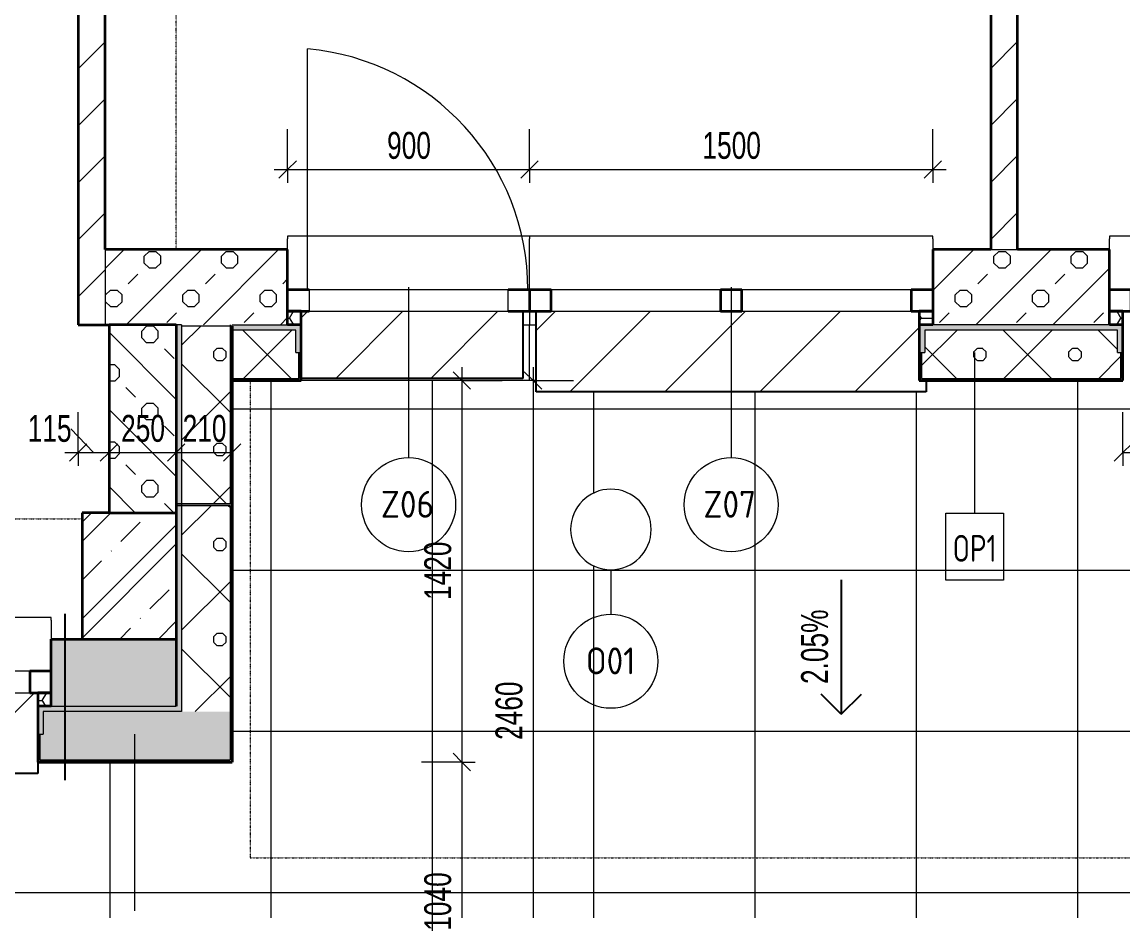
# Model space of a CAD drawing. Header units: millimetres. Extents: x -2854 to 232784, y -45352 to 20466.
# Drawn here: x 34620 to 38716, y -29825 to -26516 of the extents above; entities that cross this region are included whole.
import ezdxf

# ---------------------------------------------------------------- set-up
doc = ezdxf.new("R2010")
doc.units = ezdxf.units.MM
doc.linetypes.add('Dash dot dot', pattern=[5, 2, -1, 0, -1, 0, -1])
for name, color, linetype, lineweight in [('A-ANNO-DIMS', 211, 'Continuous', 9), ('A-ANNO-DIMS-50', 211, 'Continuous', 9), ('A-DETL', 90, 'Continuous', 13), ('A-GENM', 13, 'Continuous', 13), ('A-GLAZ', 151, 'Continuous', 13), ('A-GLAZ-IDEN', 152, 'Continuous', 9), ('A-ROOF-PATT', 132, 'Continuous', 13), ('A-WALL', 113, 'Continuous', 13), ('A-WALL-IDEN', 211, 'Continuous', 9), ('E-LITE-EQPM', 33, 'Continuous', 13), ('E-LITE-EQPM-IDEN', 33, 'Continuous', 9), ('G-ANNO-DIMS', 111, 'Continuous', 9), ('Q-SPCQ', 91, 'Continuous', 13)]:
    doc.layers.add(name, color=color, linetype=linetype, lineweight=lineweight)
doc.layers.add('A-WALL-PATT', color=111, linetype='Continuous')
doc.styles.add('Arial_1', font='arial.ttf', dxfattribs={"width": 0.7, "height": 100})
doc.styles.add('ISOCPEUR', font='isocpeur.ttf', dxfattribs={"width": 0.9, "height": 100})
doc.styles.add('ISOCPEUR_2', font='isocpeur.ttf', dxfattribs={"width": 0.75, "height": 100})
doc.dimstyles.new('Vnitřní_-_průhledné', dxfattribs={"dimscale": 304.8, "dimtxt": 102.02594, "dimasz": 0.213255, "dimexe": 0.164042, "dimexo": 0.0625, "dimgap": 0.032808, "dimtad": 1, "dimdec": 0, "dimrnd": 5, "dimzin": 0, "dimdsep": 46, "dimtxsty": 'Arial_1', "dimblk1": 'OBLIQUE', "dimblk2": 'OBLIQUE', "dimsah": 1, "dimcen": 0.09, "dimdle": 0.164042, "dimazin": 0, "dimtfac": 1, "dimtdec": 4, "dimtix": 1, "dimtmove": 0, "dimatfit": 3, "dimfxl": 0.492126, "dimfxlon": 1, "dimtvp": 1, "dimtolj": 1, "dimtzin": 0, "dimarcsym": 2})
doc.dimstyles.new('Vnitřní_-_průhledné_1', dxfattribs={"dimscale": 304.8, "dimtxt": 102.02594, "dimasz": 0.213255, "dimexe": 0.164042, "dimexo": 0.0625, "dimgap": 0.032808, "dimtad": 1, "dimdec": 0, "dimrnd": 5, "dimzin": 0, "dimdsep": 46, "dimtxsty": 'Arial_1', "dimblk1": 'OBLIQUE', "dimblk2": 'OBLIQUE', "dimsah": 1, "dimcen": 0.09, "dimdle": 0.164042, "dimazin": 0, "dimtfac": 1, "dimtdec": 4, "dimtix": 1, "dimtmove": 1, "dimatfit": 3, "dimfxl": 0.492126, "dimfxlon": 1, "dimtvp": 1, "dimtolj": 1, "dimtzin": 0, "dimarcsym": 2})
pattern_1 = [(45, (0, 0), (-106.066, 106.066), [])]
pattern_2 = [(45, (0, 0), (0, 353.552), []), (315, (0, 0), (353.552, 0), []), (270, (153.68, 9.56), (176.771, -176.771), [19.139, -334.416]), (270, (199.87, 9.56), (176.771, -176.771), [19.139, -334.416]), (0, (166.57, 23.1), (176.771, 176.771), [19.139, -334.416]), (0, (166.57, -23.1), (176.771, 176.771), [19.139, -334.416]), (45, (153.68, 9.56), (0, 353.552), [19.139, -230.861]), (45, (186.35, -23.1), (0, 353.552), [19.139, -230.861]), (315, (186.35, 23.1), (353.552, 0), [19.139, -230.861]), (315, (153.68, -9.56), (353.552, 0), [19.139, -230.861])]

# ---------------------------------------------------------------- blocks, each defined once
blk = doc.blocks.new('OKNO_2k_nadsvetlik - OKNO_2k_nadsvetlik 2000 x 1850-1972508-2NP_NÁVRH A')
at = {"layer": 'A-GLAZ'}
h = blk.add_hatch(dxfattribs=at)
h.set_pattern_fill('FP_14', color=256, style=0, pattern_type=2)
h.set_pattern_definition([(180, (39665.56, -27502.503), (-75, -43.3), [50, -100]), (240, (39615.56, -27502.503), (-0.0011, -86.601905), [50, -100]), (120, (39615.56, -27502.503), (-74.9989, 43.301905), [50, -100])])
h.paths.add_polyline_path([(-970, 140), (-1000, 140), (-1000, 90), (-950, 90), (-950, 140), (-951, 140)])
h.paths.add_polyline_path([(970, 140), (950, 140), (950, 90), (1000, 90), (1000, 140), (999, 140)])
at = {"layer": 'A-GLAZ', "lineweight": 35}
for p, q in [((-950, 90), (-950, 140)), ((950, 140), (950, 90)), ((-1000, 90), (-950, 90)), ((-920, 90), (-1000, 90)), ((-920, 10), (-920, 90)), ((40, 90), (-40, 90)), ((-40, 90), (-40, 10)), ((40, 10), (40, 90)), ((1000, 90), (920, 90)), ((920, 90), (920, 10)), ((950, 90), (1000, 90)), ((-1000, 10), (-920, 10)), ((-40, 10), (40, 10)), ((920, 10), (1000, 10))]:
    blk.add_line(p, q, dxfattribs=at)
at = {"layer": 'A-GLAZ'}
for p, q in [((-40, 90), (-920, 90)), ((920, 90), (40, 90)), ((-920, 10), (-40, 10)), ((40, 10), (920, 10))]:
    blk.add_line(p, q, dxfattribs=at)
blk = doc.blocks.new('parapet s nosem_vnitní - parapet s nosem_vnitní-568559-2NP_NÁVRH A')
at = {"layer": 'A-GENM'}
for p, q in [((-1000, -190), (-1000, -150)), ((1000, -150), (1000, -190)), ((-1000, -190), (-1000, -200)), ((-1000, -200), (1000, -200)), ((1000, -200), (1000, -190))]:
    blk.add_line(p, q, dxfattribs=at)
blk = doc.blocks.new('OKNO_2k_nadsvetlik - OKNO_2k_nadsvetlik 2400 x 1850-V1-2NP_NÁVRH A')
at = {"layer": 'A-GLAZ'}
h = blk.add_hatch(dxfattribs=at)
h.set_pattern_fill('FP_18', color=256, style=0, pattern_type=2)
h.set_pattern_definition([(180, (33528.153, -28937.503), (-75, -43.3), [50, -100]), (240, (33478.153, -28937.503), (-0.0011, -86.601905), [50, -100]), (120, (33478.153, -28937.503), (-74.9989, 43.301905), [50, -100])])
h.paths.add_polyline_path([(1200, 125), (1150, 125), (1150, 75), (1200, 75), (1200, 110)])
h.paths.add_polyline_path([(-1150, 125), (-1200, 125), (-1200, 75), (-1150, 75), (-1150, 110)])
at = {"layer": 'A-GLAZ', "lineweight": 35}
for p, q in [((-1150, 75), (-1150, 125)), ((1150, 125), (1150, 75)), ((-1200, 75), (-1150, 75)), ((-1120, 75), (-1200, 75)), ((-1120, -5), (-1120, 75)), ((40, 75), (-40, 75)), ((-40, 75), (-40, -5)), ((40, -5), (40, 75)), ((1200, 75), (1120, 75)), ((1120, 75), (1120, -5)), ((1150, 75), (1200, 75)), ((-1200, -5), (-1120, -5)), ((-40, -5), (40, -5)), ((1120, -5), (1200, -5))]:
    blk.add_line(p, q, dxfattribs=at)
at = {"layer": 'A-GLAZ'}
for p, q in [((-40, 75), (-1120, 75)), ((1120, 75), (40, 75)), ((-1120, -5), (-40, -5)), ((40, -5), (1120, -5))]:
    blk.add_line(p, q, dxfattribs=at)
blk = doc.blocks.new('parapet s nosem_vnitní - parapet s nosem_vnitní-1280305-2NP_NÁVRH A')
at = {"layer": 'A-GENM'}
for p, q in [((-1200, -190), (-1200, -120)), ((1200, -120), (1200, -190)), ((-1200, -190), (-1200, -200)), ((-1200, -200), (1200, -200)), ((1200, -200), (1200, -190))]:
    blk.add_line(p, q, dxfattribs=at)
blk = doc.blocks.new('parapet_ext - parapet_ext-V2-2NP_NÁVRH A')
at = {"layer": 'Q-SPCQ'}
h = blk.add_hatch(dxfattribs=at)
h.set_pattern_fill('FP_19', color=11, style=0, pattern_type=2)
h.set_pattern_definition([(225, (33528.15, -29012.5), (176.7767, -176.7767), [])])
h.paths.add_polyline_path([(-1150, 300), (-1150, 0), (1150, 0), (1150, 300), (-974.7, 300)])
at = {"layer": 'Q-SPCQ', "color": 21, "lineweight": 25}
for p, q in [((-1150, 258), (-1150, 300)), ((-1150, 300), (1150, 300)), ((1150, 300), (1150, 258))]:
    blk.add_line(p, q, dxfattribs=at)
blk = doc.blocks.new('Rodina6 - Rodina6-1232768-2NP_NÁVRH A')
at = {"layer": 'E-LITE-EQPM', "color": 11}
for start, end in [(360, 180), (180, 360)]:
    blk.add_arc((0, 0), 150, start, end, dxfattribs=at)
blk = doc.blocks.new('OKNO_1k_nadsvetlik - OKNO_1k_nadsvetlik_900 x 2500-2254183-2NP_NÁVRH A')
at = {"layer": 'A-GLAZ'}
h = blk.add_hatch(dxfattribs=at)
h.set_pattern_fill('FP_78', color=11, style=0, pattern_type=2)
h.set_pattern_definition([(180, (36057.78, -27502.503), (-75, -43.3), [50, -100]), (240, (36007.78, -27502.503), (-0.0011, -86.601905), [50, -100]), (120, (36007.78, -27502.503), (-74.9989, 43.301905), [50, -100])])
h.paths.add_polyline_path([(450, 140), (400, 140), (400, 90), (450, 90)])
at = {"layer": 'A-GLAZ', "color": 11}
for p, q in [((-425, 141), (-450, 141)), ((370, 90), (-370, 90)), ((-370, 90), (-370, 10)), ((370, 10), (370, 90)), ((-370, 10), (370, 10))]:
    blk.add_line(p, q, dxfattribs=at)
at = {"layer": 'A-GLAZ', "color": 1, "lineweight": 35}
for p, q in [((400, 140), (400, 90)), ((-370, 90), (-450, 90)), ((450, 90), (370, 90)), ((400, 90), (450, 90)), ((-450, 10), (-370, 10)), ((370, 10), (450, 10))]:
    blk.add_line(p, q, dxfattribs=at)
blk = doc.blocks.new('parapet s nosem_vnitní - parapet s nosem_vnitní-V97-2NP_NÁVRH A')
at = {"layer": 'A-GENM', "color": 11}
for p, q in [((450, -150), (450, -190)), ((-450, -200), (450, -200)), ((450, -200), (450, -190))]:
    blk.add_line(p, q, dxfattribs=at)
blk = doc.blocks.new('parapet_ext - parapet_ext-2254185-2NP_NÁVRH A')
at = {"layer": 'Q-SPCQ'}
h = blk.add_hatch(dxfattribs=at)
h.set_pattern_fill('FP_79', color=11, style=0, pattern_type=2)
h.set_pattern_definition([(225, (36057.78, -27592.5), (176.7767, -176.7767), [])])
h.paths.add_polyline_path([(400, 250), (-425, 250), (-425, 0), (400, 0), (400, 154)])
at = {"layer": 'Q-SPCQ', "color": 21, "lineweight": 25}
for p, q in [((-425, 0), (-425, 250)), ((-425, 250), (400, 250))]:
    blk.add_line(p, q, dxfattribs=at)
blk = doc.blocks.new('OKNO_2k_nadsvetlik - OKNO_2k_nadsvetlik 1500 x 1850-2254932-2NP_NÁVRH A')
at = {"layer": 'A-GLAZ'}
h = blk.add_hatch(dxfattribs=at)
h.set_pattern_fill('FP_80', color=11, style=0, pattern_type=2)
h.set_pattern_definition([(180, (37257.78, -27502.503), (-75, -43.3), [50, -100]), (240, (37207.78, -27502.503), (-0.0011, -86.601905), [50, -100]), (120, (37207.78, -27502.503), (-74.9989, 43.301905), [50, -100])])
h.paths.add_polyline_path([(-700, 140), (-750, 140), (-750, 90), (-700, 90)])
at = {"layer": 'A-GLAZ', "color": 1, "lineweight": 35}
for p, q in [((-700, 90), (-700, 140)), ((-750, 90), (-700, 90)), ((-670, 90), (-750, 90)), ((-670, 10), (-670, 90)), ((40, 90), (-40, 90)), ((-40, 90), (-40, 10)), ((40, 10), (40, 90)), ((750, 90), (670, 90)), ((670, 90), (670, 10)), ((750, 10), (750, 90)), ((-750, 10), (-670, 10)), ((-40, 10), (40, 10)), ((670, 10), (750, 10))]:
    blk.add_line(p, q, dxfattribs=at)
at = {"layer": 'A-GLAZ', "color": 11}
for p, q in [((750, 141), (725, 141)), ((750, 90), (750, 141)), ((-40, 90), (-670, 90)), ((670, 90), (40, 90)), ((-670, 10), (-40, 10)), ((40, 10), (670, 10))]:
    blk.add_line(p, q, dxfattribs=at)
blk = doc.blocks.new('parapet s nosem_vnitní - parapet s nosem_vnitní-1280338-2NP_NÁVRH A')
at = {"layer": 'A-GENM', "color": 11}
for p, q in [((750, 0), (750, -190)), ((-750, -190), (-750, -150)), ((-750, -190), (-750, -200)), ((-750, -200), (750, -200)), ((750, -200), (750, -190))]:
    blk.add_line(p, q, dxfattribs=at)
blk = doc.blocks.new('parapet_ext - parapet_ext-2254136-2NP_NÁVRH A')
at = {"layer": 'Q-SPCQ'}
h = blk.add_hatch(dxfattribs=at)
h.set_pattern_fill('FP_81', color=11, style=0, pattern_type=2)
h.set_pattern_definition([(225, (37257.78, -27592.5), (176.7767, -176.7767), [])])
h.paths.add_polyline_path([(725, 300), (-725, 300), (-725, 258), (-700, 258), (-700, 0), (725, 0), (725, 124.4)])
at = {"layer": 'Q-SPCQ', "color": 21, "lineweight": 25}
for p, q in [((-725, 258), (-725, 300)), ((-725, 300), (725, 300)), ((725, 300), (725, 0))]:
    blk.add_line(p, q, dxfattribs=at)
blk = doc.blocks.new('DIMBLOCK51-2NP_NÁVRH A')
at = {"layer": 'A-ANNO-DIMS-50'}
for p, q in [((34828.3, -28118.4), (34828.3, -27968.4)), ((34943.3, -28118.4), (34943.3, -27968.4)), ((34801, -28029.9), (34885.8, -28118.4)), ((34801, -28029.9), (34801, -28029.9)), ((34778.3, -28118.4), (34943.3, -28118.4)), ((34828.3, -28118.4), (34828.3, -28168.4)), ((34943.3, -28118.4), (34943.3, -28168.4))]:
    blk.add_line(p, q, dxfattribs=at)
at = {"layer": 'A-ANNO-DIMS-50', "lineweight": 18}
for p, q in [((34828.3, -28118.4), (34860.8, -28085.9)), ((34943.3, -28118.4), (34975.8, -28085.9)), ((34828.3, -28118.4), (34795.8, -28150.9)), ((34943.3, -28118.4), (34910.8, -28150.9))]:
    blk.add_line(p, q, dxfattribs=at)
at = {"layer": 'A-ANNO-DIMS-50', "color": 0, "insert": (34640.8, -27978.5), "char_height": 100, "width": 192.123, "attachment_point": 1, "line_spacing_factor": 0.941778, "style": 'Arial_1'}
blk.add_mtext('115', dxfattribs=at)
blk = doc.blocks.new('_Oblique')
at = {"color": 0, "linetype": 'ByBlock', "lineweight": -2}
blk.add_line((-0.5, -0.5), (0.5, 0.5), dxfattribs=at)
blk = doc.blocks.new('DIMBLOCK52-2NP_NÁVRH A')
at = {"layer": 'A-ANNO-DIMS-50'}
for p, q in [((34943.3, -28118.4), (34943.3, -27968.4)), ((35193.3, -28118.4), (35193.3, -27968.4)), ((34943.3, -28118.4), (35193.3, -28118.4)), ((34943.3, -28118.4), (34943.3, -28168.4)), ((35193.3, -28118.4), (35193.3, -28168.4))]:
    blk.add_line(p, q, dxfattribs=at)
at = {"layer": 'A-ANNO-DIMS-50', "lineweight": 18}
for p, q in [((34943.3, -28118.4), (34975.8, -28085.9)), ((35193.3, -28118.4), (35225.8, -28085.9)), ((34943.3, -28118.4), (34910.8, -28150.9)), ((35193.3, -28118.4), (35160.8, -28150.9))]:
    blk.add_line(p, q, dxfattribs=at)
at = {"layer": 'A-ANNO-DIMS-50', "color": 0, "insert": (34988.2, -27978.5), "char_height": 100, "width": 192.123, "attachment_point": 1, "line_spacing_factor": 0.941778, "style": 'Arial_1'}
blk.add_mtext('250', dxfattribs=at)
blk = doc.blocks.new('DIMBLOCK53-2NP_NÁVRH A')
at = {"layer": 'A-ANNO-DIMS-50'}
for p, q in [((35193.3, -28118.4), (35193.3, -27968.4)), ((35401.3, -28118.4), (35401.3, -27968.4)), ((35193.3, -28118.4), (35401.3, -28118.4)), ((35193.3, -28118.4), (35193.3, -28168.4)), ((35401.3, -28118.4), (35401.3, -28168.4))]:
    blk.add_line(p, q, dxfattribs=at)
at = {"layer": 'A-ANNO-DIMS-50', "lineweight": 18}
for p, q in [((35193.3, -28118.4), (35225.8, -28085.9)), ((35401.3, -28118.4), (35433.8, -28085.9)), ((35193.3, -28118.4), (35160.8, -28150.9)), ((35401.3, -28118.4), (35368.8, -28150.9))]:
    blk.add_line(p, q, dxfattribs=at)
at = {"layer": 'A-ANNO-DIMS-50', "color": 0, "insert": (35217.2, -27978.5), "char_height": 100, "width": 192.123, "attachment_point": 1, "line_spacing_factor": 0.941778, "style": 'Arial_1'}
blk.add_mtext('210', dxfattribs=at)
blk = doc.blocks.new('DIMBLOCK54-2NP_NÁVRH A')
at = {"layer": 'A-ANNO-DIMS-50'}
for p, q in [((38715.6, -28118.4), (38715.6, -27968.4)), ((40615.6, -28118.4), (40615.6, -27968.4)), ((38715.6, -28118.4), (40615.6, -28118.4)), ((38715.6, -28118.4), (38715.6, -28168.4)), ((40615.6, -28118.4), (40615.6, -28168.4))]:
    blk.add_line(p, q, dxfattribs=at)
at = {"layer": 'A-ANNO-DIMS-50', "lineweight": 18}
for p, q in [((38715.6, -28118.4), (38748.1, -28085.9)), ((40615.6, -28118.4), (40648.1, -28085.9)), ((38715.6, -28118.4), (38683.1, -28150.9)), ((40615.6, -28118.4), (40583.1, -28150.9))]:
    blk.add_line(p, q, dxfattribs=at)
at = {"layer": 'A-ANNO-DIMS-50', "color": 0, "insert": (39558.8, -27978.5), "char_height": 100, "width": 256.164, "attachment_point": 1, "line_spacing_factor": 0.941778, "style": 'Arial_1'}
blk.add_mtext('1900', dxfattribs=at)
blk = doc.blocks.new('Popiska osvětlovací tělesa - Popiska okna_Bublina-1426969-2NP_NÁVRH A')
at = {"layer": 'E-LITE-EQPM-IDEN'}
blk.add_circle((0, 0), 3.5, dxfattribs=at)
blk = doc.blocks.new('DIMBLOCK130-2NP_NÁVRH A')
at = {"layer": 'A-ANNO-DIMS-50'}
for p, q in [((36255.8, -27800.5), (36255.8, -29270.5)), ((36255.8, -27850.5), (36205.8, -27850.5)), ((36255.8, -27850.5), (36405.8, -27850.5)), ((36255.8, -29270.5), (36105.8, -29270.5)), ((36255.8, -29270.5), (36305.8, -29270.5))]:
    blk.add_line(p, q, dxfattribs=at)
at = {"layer": 'A-ANNO-DIMS-50', "lineweight": 18}
for p, q in [((36255.8, -27850.5), (36223.3, -27818)), ((36255.8, -27850.5), (36288.3, -27883)), ((36255.8, -29270.5), (36223.3, -29238)), ((36255.8, -29270.5), (36288.3, -29303))]:
    blk.add_line(p, q, dxfattribs=at)
at = {"layer": 'A-ANNO-DIMS-50', "color": 0, "insert": (36116, -28667.2), "char_height": 100, "width": 256.164, "attachment_point": 1, "rotation": 90, "line_spacing_factor": 0.941778, "style": 'Arial_1'}
blk.add_mtext('1420', dxfattribs=at)
blk = doc.blocks.new('DIMBLOCK131-2NP_NÁVRH A')
at = {"layer": 'A-ANNO-DIMS-50', "lineweight": 18}
for p, q in [((36255.8, -29270.5), (36223.3, -29238)), ((36255.8, -29270.5), (36288.3, -29303)), ((36255.8, -30312.5), (36223.3, -30280)), ((36255.8, -30312.5), (36288.3, -30345))]:
    blk.add_line(p, q, dxfattribs=at)
at = {"layer": 'A-ANNO-DIMS-50'}
for p, q in [((36255.8, -29270.5), (36105.8, -29270.5)), ((36255.8, -29270.5), (36255.8, -30362.5)), ((36255.8, -29270.5), (36305.8, -29270.5)), ((36255.8, -30312.5), (36205.8, -30312.5)), ((36255.8, -30312.5), (36405.8, -30312.5))]:
    blk.add_line(p, q, dxfattribs=at)
at = {"layer": 'A-ANNO-DIMS-50', "color": 0, "insert": (36116, -29898.2), "char_height": 100, "width": 256.164, "attachment_point": 1, "rotation": 90, "line_spacing_factor": 0.941778, "style": 'Arial_1'}
blk.add_mtext('1040', dxfattribs=at)
blk = doc.blocks.new('DIMBLOCK132-2NP_NÁVRH A')
at = {"layer": 'A-ANNO-DIMS-50'}
for p, q in [((36520.7, -27800.5), (36520.7, -30362.5)), ((36520.7, -27850.5), (36470.7, -27850.5)), ((36520.7, -27850.5), (36670.7, -27850.5)), ((36520.7, -30312.5), (36470.7, -30312.5)), ((36520.7, -30312.5), (36670.7, -30312.5))]:
    blk.add_line(p, q, dxfattribs=at)
at = {"layer": 'A-ANNO-DIMS-50', "lineweight": 18}
for p, q in [((36520.7, -27850.5), (36488.2, -27818)), ((36520.7, -27850.5), (36553.2, -27883)), ((36520.7, -30312.5), (36488.2, -30280)), ((36520.7, -30312.5), (36553.2, -30345))]:
    blk.add_line(p, q, dxfattribs=at)
at = {"layer": 'A-ANNO-DIMS-50', "color": 0, "insert": (36380.9, -29188.2), "char_height": 100, "width": 256.164, "attachment_point": 1, "rotation": 90, "line_spacing_factor": 0.941778, "style": 'Arial_1'}
blk.add_mtext('2460', dxfattribs=at)
blk = doc.blocks.new('DIMBLOCK133-2NP_NÁVRH A')
at = {"layer": 'A-ANNO-DIMS-50'}
for p, q in [((35607.8, -27065), (35607.8, -26915)), ((36507.8, -27065), (36507.8, -26915)), ((35557.8, -27065), (36507.8, -27065)), ((35607.8, -27065), (35607.8, -27115)), ((36507.8, -27065), (36507.8, -27115))]:
    blk.add_line(p, q, dxfattribs=at)
at = {"layer": 'A-ANNO-DIMS-50', "lineweight": 18}
for p, q in [((35607.8, -27065), (35640.3, -27032.5)), ((36507.8, -27065), (36540.3, -27032.5)), ((35607.8, -27065), (35575.3, -27097.5)), ((36507.8, -27065), (36475.3, -27097.5))]:
    blk.add_line(p, q, dxfattribs=at)
at = {"layer": 'A-ANNO-DIMS-50', "color": 0, "insert": (35977.7, -26925.2), "char_height": 100, "width": 192.123, "attachment_point": 1, "line_spacing_factor": 0.941778, "style": 'Arial_1'}
blk.add_mtext('900', dxfattribs=at)
blk = doc.blocks.new('DIMBLOCK134-2NP_NÁVRH A')
at = {"layer": 'A-ANNO-DIMS-50'}
for p, q in [((36507.8, -27065), (36507.8, -26915)), ((38007.8, -27065), (38007.8, -26915)), ((36507.8, -27065), (38057.8, -27065)), ((36507.8, -27065), (36507.8, -27115)), ((38007.8, -27065), (38007.8, -27115))]:
    blk.add_line(p, q, dxfattribs=at)
at = {"layer": 'A-ANNO-DIMS-50', "lineweight": 18}
for p, q in [((36507.8, -27065), (36540.3, -27032.5)), ((38007.8, -27065), (38040.3, -27032.5)), ((36507.8, -27065), (36475.3, -27097.5)), ((38007.8, -27065), (37975.3, -27097.5))]:
    blk.add_line(p, q, dxfattribs=at)
at = {"layer": 'A-ANNO-DIMS-50', "color": 0, "insert": (37151, -26925.2), "char_height": 100, "width": 256.164, "attachment_point": 1, "line_spacing_factor": 0.941778, "style": 'Arial_1'}
blk.add_mtext('1500', dxfattribs=at)
blk = doc.blocks.new('Popiska okna_Bublina_CC - Popiska okna_Bublina-1410372-2NP_NÁVRH A')
at = {"layer": 'A-GLAZ-IDEN'}
blk.add_circle((0, 0), 3.5, dxfattribs=at)

msp = doc.modelspace()

# ---------------------------------------------------------------- hatches: boundary and pattern name
at = {"layer": 'A-ROOF-PATT'}
h = msp.add_hatch(dxfattribs=at)
h.set_pattern_fill('FP_75', color=254, style=0, pattern_type=2)
h.set_pattern_definition([(0, (18746.6, -4561.17), (0, 599.872), []), (90, (18746.6, -4561.17), (-600, 4e-14), [])])
h.paths.add_polyline_path([(40941.2, -30267.5), (40958.6, -30267.5), (40958.6, -28897.7), (40733.6, -28897.7), (40733.6, -28187.7), (41133.6, -28187.7), (41133.6, -27850.5), (40615.6, -27850.5), (40615.6, -27892.5), (38715.6, -27892.5), (38715.6, -27850.5), (37982.8, -27850.5), (37982.8, -27892.5), (36532.8, -27892.5), (36532.8, -27850.5), (35401.3, -27850.5), (35401.3, -29270.5), (34678.2, -29270.5), (34678.2, -29312.5), (32378.2, -29312.5), (32378.2, -29270.5), (31678.2, -29270.5), (31678.2, -29312.5), (29378.2, -29312.5), (29378.2, -29270.5), (29133.6, -29270.5), (29133.6, -30267.5), (40726.6, -30267.5)])
h.paths.add_polyline_path([(39670.2, -28554.8), (39631.4, -28549.7), (39595.2, -28534.8), (39564.2, -28510.9), (39540.3, -28479.8), (39525.4, -28443.7), (39520.2, -28404.8), (39525.4, -28366), (39540.3, -28329.8), (39564.2, -28298.8), (39595.2, -28274.9), (39631.4, -28260), (39670.2, -28254.8), (39709.1, -28260), (39745.2, -28274.9), (39776.3, -28298.8), (39800.1, -28329.8), (39815.1, -28366), (39820.2, -28404.8), (39815.1, -28443.7), (39800.1, -28479.8), (39776.3, -28510.9), (39745.2, -28534.8), (39709.1, -28549.7)])
h.paths.add_polyline_path([(36810.2, -28554.8), (36771.4, -28549.7), (36735.2, -28534.8), (36704.2, -28510.9), (36680.3, -28479.8), (36665.4, -28443.7), (36660.2, -28404.8), (36665.4, -28366), (36680.3, -28329.8), (36704.2, -28298.8), (36735.2, -28274.9), (36771.4, -28260), (36810.2, -28254.8), (36849.1, -28260), (36885.2, -28274.9), (36916.3, -28298.8), (36940.1, -28329.8), (36955.1, -28366), (36960.2, -28404.8), (36955.1, -28443.7), (36940.1, -28479.8), (36916.3, -28510.9), (36885.2, -28534.8), (36849.1, -28549.7)])
at = {"layer": 'A-WALL-PATT', "lineweight": 13}
h = msp.add_hatch(dxfattribs=at)
h.set_pattern_fill('FP_5', color=256, style=0, pattern_type=2)
h.set_pattern_definition(pattern_1)
h.paths.add_polyline_path([(38323.3, -27362.5), (38323.3, -22382.3), (38223.3, -22382.3), (38223.3, -27362.5)])
h = msp.add_hatch(dxfattribs=at)
h.set_pattern_fill('FP_5', color=256, style=0, pattern_type=2)
h.set_pattern_definition(pattern_1)
h.paths.add_polyline_path([(34928.3, -27642.5), (34928.3, -22732.3), (34828.3, -22732.3), (34828.3, -27642.5)])
h = msp.add_hatch(dxfattribs=at)
h.set_pattern_fill('FP_7', color=256, angle=-135, style=0, pattern_type=2)
h.set_pattern_definition([(45, (38167.78, -27642.5), (-143.684, 143.684), []), (360, (38396.73, -27575.2), (143.684, 143.684), [25.4, -261.968]), (45, (38422.13, -27575.2), (-143.684, 143.684), [25.4, -177.8]), (90, (38440.09, -27557.24), (-143.684, 143.684), [25.4, -261.968]), (135, (38440.09, -27531.84), (-143.684, -143.684), [25.4, -177.8]), (360, (38396.73, -27513.88), (143.684, 143.684), [25.4, -261.968]), (45, (38378.77, -27531.84), (-143.684, 143.684), [25.4, -177.8]), (90, (38378.77, -27557.24), (-143.684, 143.684), [25.4, -261.968]), (135, (38396.73, -27575.2), (-143.684, -143.684), [25.4, -177.8]), (45, (38463.31, -27490.66), (-143.684, 143.684), [50.8, -152.4])])
h.paths.add_polyline_path([(41263.6, -27642.5), (41263.6, -27362.5), (40665.6, -27362.5), (40665.6, -27642.5), (41243.6, -27642.5)])
h.paths.add_polyline_path([(34928.3, -27642.5), (35607.8, -27642.5), (35607.8, -27362.5), (34928.3, -27362.5)])
h.paths.add_polyline_path([(38223.3, -27642.5), (38665.6, -27642.5), (38665.6, -27362.5), (38007.8, -27362.5), (38007.8, -27642.5)])
h = msp.add_hatch(dxfattribs=at)
h.set_pattern_fill('FP_77', color=11, angle=225, style=0, pattern_type=2)
h.set_pattern_definition([(135, (35193.29, -27920.66), (-143.68, -143.68), []), (90, (35125.98, -27691.71), (-143.684, 143.684), [25.4, -261.97]), (135, (35125.98, -27666.31), (-143.684, -143.684), [25.4, -177.8]), (180, (35108.02, -27648.35), (-143.684, -143.684), [25.4, -261.97]), (225, (35082.62, -27648.35), (143.684, -143.684), [25.4, -177.8]), (90, (35064.66, -27691.71), (-143.684, 143.684), [25.4, -261.97]), (135, (35082.62, -27709.67), (-143.684, -143.684), [25.4, -177.8]), (180, (35108.02, -27709.67), (-143.684, -143.684), [25.4, -261.97]), (225, (35125.98, -27691.71), (143.684, -143.684), [25.4, -177.8]), (135, (35041.44, -27625.13), (-143.684, -143.684), [50.8, -152.4])])
h.paths.add_polyline_path([(35193.3, -28342.5), (35193.3, -27642.5), (34943.3, -27642.5), (34943.3, -28342.5)])
at = {"layer": 'A-WALL-PATT'}
h = msp.add_hatch(color=11, dxfattribs=at)
h.paths.add_polyline_path([(35213.3, -29062.5), (35213.3, -28310.5), (35193.3, -28310.5), (35193.3, -29062.5)])
h.paths.add_polyline_path([(35193.3, -27647.5), (35213.3, -27647.5), (35213.3, -27642.5), (35193.3, -27642.5)])
msp.add_hatch(color=11, dxfattribs=at).paths.add_polyline_path([(35213.3, -28307.5), (35213.3, -27647.5), (35193.3, -27647.5), (35193.3, -28307.5)])
at = {"layer": 'A-WALL-PATT', "lineweight": 13}
h = msp.add_hatch(dxfattribs=at)
h.set_pattern_fill('FP_1', color=11, style=0, pattern_type=2)
h.set_pattern_definition(pattern_2)
h.paths.add_polyline_path([(35393.3, -28307.5), (35393.3, -27647.5), (35213.3, -27647.5), (35213.3, -28307.5), (35361.3, -28307.5)])
at = {"layer": 'A-WALL-PATT'}
h = msp.add_hatch(color=11, dxfattribs=at)
h.paths.add_polyline_path([(38712.6, -27746.5), (38715.6, -27746.5), (38715.6, -27642.5), (37957.8, -27642.5), (37957.8, -27746.5), (37977.8, -27746.5), (37977.8, -27662.5), (38695.6, -27662.5), (38695.6, -27746.5), (38707.6, -27746.5)])
h.paths.add_polyline_path([(35654.8, -27746.5), (35657.8, -27746.5), (35657.8, -27642.5), (35393.3, -27642.5), (35393.3, -27647.5), (35401.3, -27647.5), (35401.3, -27662.5), (35637.8, -27662.5), (35637.8, -27746.5), (35649.8, -27746.5)])
h.paths.add_polyline_path([(40615.6, -27746.5), (40635.6, -27746.5), (40635.6, -27662.5), (41143.6, -27662.5), (41143.6, -27642.5), (40615.6, -27642.5), (40615.6, -27716.9)])
at = {"layer": 'A-WALL-PATT', "lineweight": 13}
h = msp.add_hatch(dxfattribs=at)
h.set_pattern_fill('FP_1', color=11, style=0, pattern_type=2)
h.set_pattern_definition(pattern_2)
h.paths.add_polyline_path([(35401.3, -27842.5), (35649.8, -27842.5), (35649.8, -27746.5), (35637.8, -27746.5), (35637.8, -27662.5), (35401.3, -27662.5), (35401.3, -27746.5)])
h.paths.add_polyline_path([(38365.8, -27842.5), (38707.6, -27842.5), (38707.6, -27746.5), (38695.6, -27746.5), (38695.6, -27662.5), (37977.8, -27662.5), (37977.8, -27746.5), (37965.8, -27746.5), (37965.8, -27842.5)])
h.paths.add_polyline_path([(41143.6, -27842.5), (41143.6, -27662.5), (40635.6, -27662.5), (40635.6, -27746.5), (40623.6, -27746.5), (40623.6, -27842.5), (41138.6, -27842.5)])
h = msp.add_hatch(dxfattribs=at)
h.set_pattern_fill('FP_8', color=256, angle=225, style=0, pattern_type=2)
h.set_pattern_definition([(45, (0, 0), (-179.6051, 179.6051), []), (45, (71.84, -3e-13), (-179.6051, 179.6051), []), (45, (215.53, -1e-12), (-107.7631, 251.4472), [101.6, -50.8, 1.676, -49.124])])
h.paths.add_polyline_path([(34932, -28812.5), (35193.3, -28812.5), (35193.3, -28342.5), (34843.3, -28342.5), (34843.3, -28812.5)])
h = msp.add_hatch(dxfattribs=at)
h.set_pattern_fill('FP_1', color=11, style=0, pattern_type=2)
h.set_pattern_definition(pattern_2)
h.paths.add_polyline_path([(35361.3, -29082.5), (35393.3, -29082.5), (35393.3, -28315.5), (35213.3, -28315.5), (35213.3, -29082.5)])
h = msp.add_hatch(dxfattribs=at)
h.set_pattern_fill('FP_3', color=256, angle=-135, style=0, pattern_type=2)
h.set_pattern_definition([(45, (32129.88, -29062.5), (-143.684, 143.684), []), (2e-13, (32358.83, -28995.2), (143.684, 143.684), [25.4, -261.968]), (45, (32384.23, -28995.2), (-143.684, 143.684), [25.4, -177.8]), (90, (32402.19, -28977.24), (-143.684, 143.684), [25.4, -261.968]), (135, (32402.19, -28951.84), (-143.684, -143.684), [25.4, -177.8]), (2e-13, (32358.83, -28933.88), (143.684, 143.684), [25.4, -261.968]), (45, (32340.87, -28951.84), (-143.684, 143.684), [25.4, -177.8]), (90, (32340.87, -28977.24), (-143.684, 143.684), [25.4, -261.968]), (135, (32358.83, -28995.2), (-143.684, -143.684), [25.4, -177.8]), (45, (32425.4, -28910.66), (-143.684, 143.684), [50.8, -152.4])])
h.paths.add_polyline_path([(29328.2, -29062.5), (29328.2, -28812.5), (28793.6, -28812.5), (28793.6, -29062.5), (29248.8, -29062.5)])
h.paths.add_polyline_path([(35193.3, -29062.5), (35193.3, -28812.5), (34728.2, -28812.5), (34728.2, -29062.5), (34932, -29062.5)])
h.paths.add_polyline_path([(31831.8, -29062.5), (32328.2, -29062.5), (32328.2, -28812.5), (31728.2, -28812.5), (31728.2, -29062.5)])
h.paths.add_polyline_path([(26347.6, -29062.5), (26393.6, -29062.5), (26393.6, -28812.5), (25813.6, -28812.5), (25813.6, -29062.5), (26093.3, -29062.5)])
h.paths.add_polyline_path([(23413.6, -29062.5), (23413.6, -28812.5), (22602.5, -28812.5), (22602.5, -29062.5), (23202.5, -29062.5)])
at = {"layer": 'A-WALL-PATT'}
h = msp.add_hatch(color=11, dxfattribs=at)
h.paths.add_polyline_path([(32378.2, -29166.5), (32378.2, -29062.5), (31678.2, -29062.5), (31678.2, -29166.5), (31698.2, -29166.5), (31698.2, -29082.5), (32358.2, -29082.5), (32358.2, -29166.5), (32375.2, -29166.5)])
h.paths.add_polyline_path([(34678.2, -29166.5), (34698.2, -29166.5), (34698.2, -29082.5), (35213.3, -29082.5), (35213.3, -29062.5), (34678.2, -29062.5), (34678.2, -29082.5)])
h.paths.add_polyline_path([(29378.2, -29166.5), (29378.2, -29062.5), (29023.6, -29062.5), (29023.6, -29082.5), (29358.2, -29082.5), (29358.2, -29166.5), (29375.2, -29166.5)])
h.paths.add_polyline_path([(41508.6, -29082.5), (41513.6, -29082.5), (41513.6, -29062.5), (41508.6, -29062.5)])
h.paths.add_polyline_path([(41713.6, -29082.5), (41721.6, -29082.5), (41721.6, -29062.5), (41713.6, -29062.5)])
at = {"layer": 'A-WALL-PATT', "lineweight": 13}
h = msp.add_hatch(dxfattribs=at)
h.set_pattern_fill('FP_1', color=11, style=0, pattern_type=2)
h.set_pattern_definition(pattern_2)
h.paths.add_polyline_path([(34932, -29262.5), (35393.3, -29262.5), (35393.3, -29082.5), (34698.2, -29082.5), (34698.2, -29166.5), (34686.2, -29166.5), (34686.2, -29262.5)])
h.paths.add_polyline_path([(41713.6, -29262.5), (41713.6, -29082.5), (41533.6, -29082.5), (41533.6, -29262.5), (41585, -29262.5)])
h.paths.add_polyline_path([(41508.6, -29262.5), (41513.6, -29262.5), (41513.6, -29082.5), (41508.6, -29082.5), (41508.6, -29213.9)])
h.paths.add_polyline_path([(29352.1, -29262.5), (29370.2, -29262.5), (29370.2, -29166.5), (29358.2, -29166.5), (29358.2, -29082.5), (29123.6, -29082.5), (29123.6, -29262.5), (29137.5, -29262.5)])
h.paths.add_polyline_path([(31686.2, -29262.5), (32370.2, -29262.5), (32370.2, -29166.5), (32358.2, -29166.5), (32358.2, -29082.5), (31698.2, -29082.5), (31698.2, -29166.5), (31686.2, -29166.5)])

# ---------------------------------------------------------------- linework, layer by layer
at = {"layer": 'A-DETL', "linetype": 'Dash dot dot'}
for p, q in [((35193.3, -27362.5), (35193.3, -22732.3)), ((35468.6, -27850.5), (35468.6, -29627.5)), ((31926.3, -28365), (34843.3, -28365)), ((35468.6, -29627.5), (40598.6, -29627.5))]:
    msp.add_line(p, q, dxfattribs=at)
at = {"layer": 'A-DETL'}
msp.add_line((35681.7, -27512.5), (35681.7, -26616.1), dxfattribs=at)
at = {"layer": 'A-DETL', "lineweight": 25}
msp.add_line((34778.9, -28718.5), (34778.9, -29338.5), dxfattribs=at)
at = {"layer": 'A-DETL'}
msp.add_arc((35601.7, -27512.5), 900, 0, 84.9003, dxfattribs=at)
at = {"layer": 'A-GLAZ-IDEN'}
for p, q in [((36057.8, -27502.5), (36057.8, -28137.5)), ((37257.8, -27502.5), (37257.8, -28137.5))]:
    msp.add_line(p, q, dxfattribs=at)
at = {"layer": 'A-WALL', "lineweight": 35}
for p, q in [((38323.3, -27362.5), (38323.3, -22382.3)), ((38223.3, -22532.3), (38223.3, -27362.5)), ((34928.3, -27362.5), (34928.3, -22732.3)), ((34828.3, -22799.1), (34828.3, -27642.5)), ((35607.8, -27362.5), (34928.3, -27362.5)), ((35607.8, -27642.5), (35607.8, -27362.5)), ((38223.3, -27362.5), (38007.8, -27362.5)), ((38007.8, -27362.5), (38007.8, -27642.5)), ((38665.6, -27362.5), (38323.3, -27362.5)), ((38665.6, -27642.5), (38665.6, -27362.5)), ((34828.3, -27642.5), (34943.3, -27642.5)), ((34943.3, -28342.5), (34843.3, -28342.5)), ((34843.3, -28342.5), (34843.3, -28812.5)), ((34728.2, -29062.5), (34728.2, -28812.5)), ((34728.2, -28812.5), (35193.3, -28812.5))]:
    msp.add_line(p, q, dxfattribs=at)
at = {"layer": 'A-WALL'}
for p, q in [((34928.3, -27362.5), (34928.3, -27642.5)), ((38223.3, -27362.5), (38323.3, -27362.5)), ((35401.3, -27642.5), (35607.8, -27642.5)), ((34728.2, -29062.5), (35193.3, -29062.5))]:
    msp.add_line(p, q, dxfattribs=at)
at = {"layer": 'A-WALL', "color": 1, "lineweight": 35}
for p, q in [((35193.3, -27642.5), (34943.3, -27642.5)), ((34943.3, -27642.5), (34943.3, -28342.5)), ((35193.3, -27642.5), (35193.3, -29062.5)), ((35401.3, -27647.5), (35401.3, -29270.5)), ((35657.8, -27642.5), (35607.8, -27642.5)), ((35657.8, -27850.5), (35657.8, -27642.5)), ((38007.8, -27642.5), (37957.8, -27642.5)), ((37957.8, -27642.5), (37957.8, -27850.5)), ((38715.6, -27642.5), (38665.6, -27642.5)), ((38715.6, -27850.5), (38715.6, -27642.5)), ((35401.3, -27850.5), (35657.8, -27850.5)), ((37957.8, -27850.5), (38715.6, -27850.5)), ((34943.3, -28342.5), (35193.3, -28342.5)), ((34728.2, -29062.5), (34678.2, -29062.5)), ((34678.2, -29062.5), (34678.2, -29270.5)), ((34678.2, -29270.5), (35401.3, -29270.5))]:
    msp.add_line(p, q, dxfattribs=at)
at = {"layer": 'A-WALL', "color": 10}
for p, q in [((35213.3, -27642.5), (35193.3, -27642.5)), ((35213.3, -27642.5), (35213.3, -29082.5)), ((35393.3, -27642.5), (35393.3, -28307.5)), ((35398.3, -27647.5), (35398.3, -28307.5)), ((38665.6, -27642.5), (38007.8, -27642.5)), ((35637.8, -27662.5), (35401.3, -27662.5)), ((35637.8, -27746.5), (35637.8, -27662.5)), ((38695.6, -27662.5), (37977.8, -27662.5)), ((37977.8, -27662.5), (37977.8, -27746.5)), ((38695.6, -27746.5), (38695.6, -27662.5)), ((35637.8, -27746.5), (35657.8, -27746.5)), ((35649.8, -27842.5), (35649.8, -27746.5)), ((35654.8, -27847.5), (35654.8, -27746.5)), ((37957.8, -27746.5), (37977.8, -27746.5)), ((37960.8, -27746.5), (37960.8, -27847.5)), ((37965.8, -27746.5), (37965.8, -27842.5)), ((38695.6, -27746.5), (38715.6, -27746.5)), ((38707.6, -27842.5), (38707.6, -27746.5)), ((38712.6, -27847.5), (38712.6, -27746.5)), ((35401.3, -27842.5), (35649.8, -27842.5)), ((35401.3, -27847.5), (35654.8, -27847.5)), ((37960.8, -27847.5), (38712.6, -27847.5)), ((37965.8, -27842.5), (38707.6, -27842.5)), ((35193.3, -28307.5), (35398.3, -28307.5)), ((35398.3, -28310.5), (35193.3, -28310.5)), ((35193.3, -28315.5), (35393.3, -28315.5)), ((35393.3, -28315.5), (35393.3, -29262.5)), ((35398.3, -28310.5), (35398.3, -29267.5)), ((34698.2, -29082.5), (34698.2, -29166.5)), ((35213.3, -29082.5), (34698.2, -29082.5)), ((34678.2, -29166.5), (34698.2, -29166.5)), ((34681.2, -29166.5), (34681.2, -29267.5)), ((34686.2, -29166.5), (34686.2, -29262.5)), ((34681.2, -29267.5), (35398.3, -29267.5)), ((34686.2, -29262.5), (35393.3, -29262.5))]:
    msp.add_line(p, q, dxfattribs=at)
at = {"layer": 'A-WALL', "color": 11}
for p, q in [((35401.3, -27647.5), (35213.3, -27647.5)), ((36482.8, -27642.5), (36532.8, -27642.5)), ((36507.8, -27850.5), (36507.8, -27642.5)), ((36532.8, -27850.5), (35657.8, -27850.5))]:
    msp.add_line(p, q, dxfattribs=at)
at = {"layer": 'A-WALL-IDEN'}
for p, q in [((38163.6, -27746.5), (38163.6, -28344.7)), ((35038.2, -29166.5), (35038.2, -29824.8))]:
    msp.add_line(p, q, dxfattribs=at)
at = {"layer": 'A-WALL-IDEN', "flags": 128}
msp.add_lwpolyline([(38056.7, -28344.7), (38270.5, -28344.7), (38270.5, -28593.2), (38056.7, -28593.2)], close=True, dxfattribs=at)
at = {"layer": 'E-LITE-EQPM-IDEN'}
msp.add_line((36810.2, -28554.8), (36810.2, -28720.5), dxfattribs=at)
at = {"layer": 'G-ANNO-DIMS', "lineweight": 25}
for p, q in [((37667.6, -28592.8), (37667.6, -29092.8)), ((37667.6, -29092.8), (37742.6, -29017.8))]:
    msp.add_line(p, q, dxfattribs=at)

# ---------------------------------------------------------------- block references
at = {"layer": 'A-GENM', "color": 11, "rotation": 180}
for name, p in [('parapet s nosem_vnitní - parapet s nosem_vnitní-V97-2NP_NÁVRH A', (36057.8, -27512.5)), ('parapet s nosem_vnitní - parapet s nosem_vnitní-1280338-2NP_NÁVRH A', (37257.8, -27512.5))]:
    msp.add_blockref(name, p, dxfattribs=at)
at = {"layer": 'A-GENM', "rotation": 180}
for name, p in [('parapet s nosem_vnitní - parapet s nosem_vnitní-568559-2NP_NÁVRH A', (39665.6, -27512.5)), ('parapet s nosem_vnitní - parapet s nosem_vnitní-1280305-2NP_NÁVRH A', (33528.2, -28932.5))]:
    msp.add_blockref(name, p, dxfattribs=at)
at = {"layer": 'A-GLAZ', "color": 11, "rotation": 180}
for name, p in [('OKNO_1k_nadsvetlik - OKNO_1k_nadsvetlik_900 x 2500-2254183-2NP_NÁVRH A', (36057.8, -27502.5)), ('OKNO_2k_nadsvetlik - OKNO_2k_nadsvetlik 1500 x 1850-2254932-2NP_NÁVRH A', (37257.8, -27502.5))]:
    msp.add_blockref(name, p, dxfattribs=at)
at = {"layer": 'A-GLAZ', "rotation": 180}
for name, p in [('OKNO_2k_nadsvetlik - OKNO_2k_nadsvetlik 2000 x 1850-1972508-2NP_NÁVRH A', (39665.6, -27502.5)), ('OKNO_2k_nadsvetlik - OKNO_2k_nadsvetlik 2400 x 1850-V1-2NP_NÁVRH A', (33528.2, -28937.5))]:
    msp.add_blockref(name, p, dxfattribs=at)
at = {"layer": 'A-GLAZ-IDEN', "xscale": 49.99999999999998, "yscale": 49.99999999999998, "zscale": 49.99999999999998}
for p in [(36057.8, -28312.5), (37257.8, -28312.5)]:
    msp.add_blockref('Popiska okna_Bublina_CC - Popiska okna_Bublina-1410372-2NP_NÁVRH A', p, dxfattribs=at)
at = {"layer": 'E-LITE-EQPM', "color": 11}
msp.add_blockref('Rodina6 - Rodina6-1232768-2NP_NÁVRH A', (36810.2, -28404.8), dxfattribs=at)
at = {"layer": 'E-LITE-EQPM-IDEN', "xscale": 49.99999999999998, "yscale": 49.99999999999998, "zscale": 49.99999999999998}
msp.add_blockref('Popiska osvětlovací tělesa - Popiska okna_Bublina-1426969-2NP_NÁVRH A', (36810.2, -28895.5), dxfattribs=at)
at = {"layer": 'Q-SPCQ', "color": 21, "lineweight": 25, "rotation": 180}
for name, p in [('parapet_ext - parapet_ext-2254185-2NP_NÁVRH A', (36057.8, -27592.5)), ('parapet_ext - parapet_ext-2254136-2NP_NÁVRH A', (37257.8, -27592.5)), ('parapet_ext - parapet_ext-V2-2NP_NÁVRH A', (33528.2, -29012.5))]:
    msp.add_blockref(name, p, dxfattribs=at)

# ---------------------------------------------------------------- texts
at = {"layer": 'A-GLAZ-IDEN', "char_height": 100, "width": 248.924, "attachment_point": 1, "style": 'ISOCPEUR'}
for s, insert in [('Z06', (35954.4, -28261)), ('Z07', (37154.4, -28261))]:
    msp.add_mtext(s, dxfattribs=dict(at, insert=insert))
at = {"layer": 'A-WALL-IDEN', "insert": (38081.7, -28425.1), "char_height": 100, "width": 195.411, "attachment_point": 1, "style": 'ISOCPEUR_2'}
msp.add_mtext('OP1', dxfattribs=at)
at = {"layer": 'E-LITE-EQPM-IDEN', "insert": (36717.2, -28843.9), "char_height": 100, "width": 223.671, "attachment_point": 1, "style": 'ISOCPEUR'}
msp.add_mtext('O01', dxfattribs=at)

# ---------------------------------------------------------------- dimensions: what is measured, and where the dimension line sits
at = {"layer": 'A-ANNO-DIMS'}
for base, p1, p2, override, picture, middle in [((36507.8, -27065), (35607.8, -26915), (36507.8, -26915), {"dimpost": '<>', "dimfxl": 900}, 'DIMBLOCK133-2NP_NÁVRH A', (36057.8, -27003.9)), ((38007.8, -27065), (36507.8, -26915), (38007.8, -26915), {"dimpost": '<>', "dimfxl": 1500}, 'DIMBLOCK134-2NP_NÁVRH A', (37257.8, -27003.9)), ((35193.3, -28118.4), (34943.3, -27968.4), (35193.3, -27968.4), {"dimpost": '<>', "dimfxl": 250}, 'DIMBLOCK52-2NP_NÁVRH A', (35068.3, -28057.3)), ((35401.3, -28118.4), (35193.3, -27968.4), (35401.3, -27968.4), {"dimpost": '<>', "dimfxl": 208}, 'DIMBLOCK53-2NP_NÁVRH A', (35297.3, -28057.3)), ((40615.6, -28118.4), (38715.6, -27968.4), (40615.6, -27968.4), {"dimpost": '<>', "dimfxl": 1900}, 'DIMBLOCK54-2NP_NÁVRH A', (39665.6, -28057.3))]:
    dim = msp.add_linear_dim(base=base, p1=p1, p2=p2, dimstyle='Vnitřní_-_průhledné', override=override, dxfattribs=at)
    dim.commit()
    dim.dimension.update_dxf_attribs({"geometry": picture, "text_midpoint": middle})
for base, p1, p2, override, picture, middle in [((36255.8, -29270.5), (36405.8, -27850.5), (36105.8, -29270.5), {"dimpost": '<>', "dimfxl": 1451.344205}, 'DIMBLOCK130-2NP_NÁVRH A', (36194.7, -28560.5)), ((36520.7, -30312.5), (36670.7, -27850.5), (36670.7, -30312.5), {"dimpost": '<>', "dimfxl": 2462}, 'DIMBLOCK132-2NP_NÁVRH A', (36459.7, -29081.5)), ((36255.8, -30312.5), (36105.8, -29270.5), (36405.8, -30312.5), {"dimpost": '<>', "dimfxl": 1084.326519}, 'DIMBLOCK131-2NP_NÁVRH A', (36194.7, -29791.5))]:
    dim = msp.add_linear_dim(base=base, p1=p1, p2=p2, angle=90, dimstyle='Vnitřní_-_průhledné', override=override, dxfattribs=at)
    dim.commit()
    dim.dimension.update_dxf_attribs({"geometry": picture, "text_midpoint": middle})
dim = msp.add_linear_dim(base=(34943.3, -28118.4), p1=(34828.3, -27968.4), p2=(34943.3, -27968.4), dimstyle='Vnitřní_-_průhledné_1', override={"dimpost": '<>', "dimfxl": 115}, dxfattribs=at)
dim.commit()
dim.dimension.update_dxf_attribs({"geometry": 'DIMBLOCK51-2NP_NÁVRH A', "text_midpoint": (34736.9, -28045.2), "dimtype": 160})

# ---------------------------------------------------------------- next in the draw order: texts
at = {"layer": 'G-ANNO-DIMS', "lineweight": 25, "insert": (37518.1, -28980), "char_height": 100, "width": 329.326, "attachment_point": 1, "rotation": 90, "line_spacing_factor": 0.941778, "style": 'Arial_1', "bg_fill": 3, "box_fill_scale": 1.25, "bg_fill_color": 256, "bg_fill_true_color": 13158600, "bg_fill_transparency": 0}
msp.add_mtext('2.05%', dxfattribs=at)

# ---------------------------------------------------------------- next in the draw order: linework, layer by layer
at = {"layer": 'G-ANNO-DIMS', "lineweight": 25}
msp.add_line((37667.6, -29092.8), (37592.6, -29017.8), dxfattribs=at)

doc.saveas('drawing.dxf')
